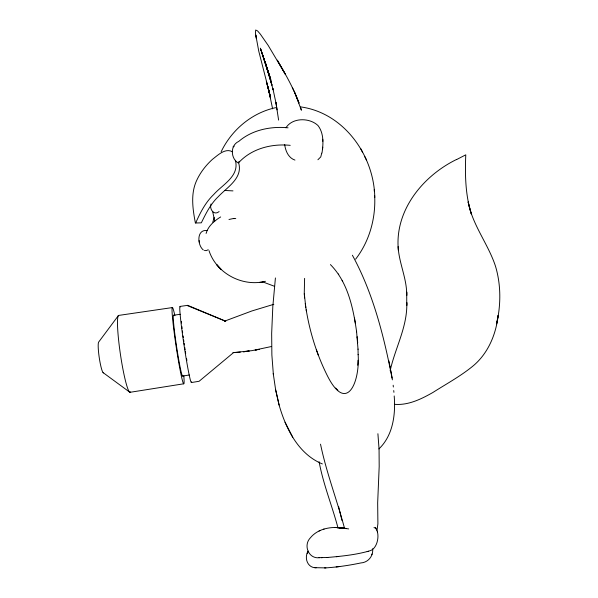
<?xml version="1.0" encoding="UTF-8"?>
<svg xmlns="http://www.w3.org/2000/svg" width="598" height="598" viewBox="0 0 598 598"><rect width="100%" height="100%" fill="white"/><g stroke="black" fill="none" stroke-linecap="round" stroke-linejoin="round"><path stroke-width="0.9" d="M305.81 307.536L304.262 293.416L304.606 278.376M374.647 195.583C375.895 218.091 369.474 241.286 355.616 259.188M358.127 354.465C360.123 381.928 346.608 415.251 326.747 374.498C315.781 352.237 308.628 328.093 305.242 303.515M357.768 365.251L358.038 360.228M372.681 548.755C373.429 556.08 368.181 562.494 360.803 562.957C348.866 565.446 336.756 567.218 324.579 567.965M321.986 152.998C323.428 143.916 323.929 133.279 318.031 125.595C309.742 117.567 292.452 117.358 285.956 127.785M322.569 149.201L322.658 148.311M322.703 147.818L322.763 147.183M275.416 277.958L272.808 306.662L271.664 333.4L271.873 355.048L273.361 374.393M377.039 530.374L377.899 523.736L377.667 502.851L379.184 466.522L379.065 449.188L377.906 433.722M211.027 204C209.143 208.926 213.957 215.983 219.115 211.587M321.739 153.155L320.767 156.9L317.904 159.756M390.15 370.79C395.129 347.887 407.619 326.672 406.782 302.491L406.737 305.578L406.715 292.145L406.722 295.547C407.029 278.825 399.135 263.516 398.126 247.034C395.839 208.889 423.788 175.371 456.678 159.412M212.783 222.172L214.181 217.47M371.844 554.69L372.001 554.04M206.101 233.452C208.119 226.066 214.376 220.797 220.662 216.947M239.604 161.303L238.079 162.873C230.656 158.522 229.983 145.232 238.774 141.397C252.207 129.841 270.767 126.111 288.057 127.808M308.232 551.109C304.083 557.142 307.028 567.24 315.034 567.726M221.14 151.772C231.598 129.93 251.863 112.76 275.708 107.67M172.463 307.559L118.494 315.445L98.812 341.869A15.675 1.973 81.6 0 0 99.403 358.665A15.675 1.973 81.6 0 0 103.633 372.771M378.9 448.941C393.028 435.456 395.712 414.534 394.202 395.951M232.413 151.75C225.237 147.743 217.829 155.226 212.417 159.36C206.026 165.175 200.577 172.119 196.899 179.968C190.418 193.348 192.691 208.784 195.352 222.807L195.666 223.009C200.203 212.776 205.398 202.453 213.673 194.574C222.434 184.543 239.738 176.246 235.358 160.286M238.677 162.686C251.571 148.566 271.664 143.468 290.217 145.344M233.071 146.839L234.199 146.159M233.594 352.566L199.112 381.277L191.48 382.526M208.224 249.74L206.295 250.622L204.434 250.517M344.171 528.169L335.366 527.466L343.97 528.124C332.211 526.21 318.315 528.094 310.362 537.841C302.992 545.369 308.643 559.317 319.646 557.665M456.461 159.644L465.775 154.83C464.945 174.706 465.349 195.038 471.388 214.159M265.437 281.299C242.556 287.167 216.356 273.406 209.008 250.637M320.416 530.381L319.055 531.002M224.377 321.223L251.952 310.938L273.817 304.307M326.889 557.53C341.338 556.267 355.997 554.869 369.96 550.773C377.943 548.538 380.433 532.893 375.185 527.862M367.763 551.498L368.495 551.281M367.202 551.655L367.905 551.453M323.63 529.185L324.071 529.058M271.305 346.548L252.072 350.63L232.921 352.663M259.36 349.344L255.122 350.122L256.609 349.852M234.85 218.651L235.776 218.494M182.584 376.082L189.327 374.991M183.736 383.796L129.93 392.318L103.043 372.584M180.058 306.423L187.705 305.339L225.715 321.231M173.487 315.236L180.23 314.294M336.166 566.949L339.694 566.515M336.33 556.723L338.715 556.461M259.644 282.391L262.387 282.114M224.452 190.448L232.981 190.882M234.394 352.588L240.336 352.11M325.91 567.891L314.623 567.666M327.779 557.486L319.018 557.65M195.666 223.009L201.332 222.83C205.876 213.561 210.578 203.933 218.27 196.675C227.337 186.98 243.663 177.845 238.408 162.073M337.922 527.511L334.85 527.466L343.783 528.086M321.447 557.702L322.06 557.717M394.613 404.323C408.352 405.466 421.284 399.068 432.9 392.475C446.138 384.036 460.056 376.501 472.285 366.589C487.781 354.151 496.004 334.768 498.141 315.363L496.594 323.869C500.989 304.958 501.087 284.85 495.48 266.177C488.177 243.984 472.532 225.192 468.129 201.9L471.359 214.039M336.532 527.496L335.934 527.473L341.974 527.87L339.26 527.6M340.703 527.713L345.218 528.333M340.292 527.713L339.761 527.653L342.348 527.929M348.664 528.909L344 528.221L346.339 528.669M373.952 527.653L374.849 527.78M315.662 567.823L316.065 567.883M300.57 106.893C343.857 112.753 374.124 155.413 374.789 197.534M343.566 528.139L345.726 528.535M207.424 230.589C196.436 228.772 197.168 245.113 203.305 249.971M274.19 286.18L262.559 281.837M187.533 305.66L225.7 321.261M294.956 160.085C288.4 157.947 285.493 150.875 284.678 144.552M322.352 463.936C298.395 454.151 285.851 428.587 279.109 405.07L275.626 389.747L273.226 373.451M330.41 264.578C347.939 282.293 353.194 307.992 356.625 331.845M335.627 388.035L337.87 390.3M338.453 273.981L338.73 274.437M352.386 255.219C373.391 293.663 384.163 337.085 392.393 379.857M292.751 437.273L285.022 422.21M342.161 280.357L342.661 281.352M301.362 110.114L294.889 92.982L299.045 103.11C293.439 88.018 285.396 73.995 277.278 60.151L285.597 74.69L268.128 45.336L260.302 34.093L257.589 30.947L255.675 30.012L255.451 33.271L258.74 51.077L270.064 95.359L266.342 81.291L270.49 98.109L268.016 86.822L272.613 108.836M364.72 156.534L366.604 160.286M360.729 148.618L362.575 152.311M292.31 87.465L294.919 93.049M344.433 527.997C336.966 499.928 326.426 472.704 320.521 444.172M316.32 349.613L318.315 355.227M270.094 77.149L260.369 48.184L270.087 77.546M260.885 49.686L270.558 79.37L262.26 53.835L272.015 85.215L265.363 62.506L273.196 89.857L272.86 88.467L275.962 102.923L278.616 120.108M270.348 77.979L271.103 80.483M301.317 109.98L300.667 107.752M214.742 221.215L212.731 211.849M337.975 527.847C332.099 505.691 323.279 484.358 319.1 461.708M341.966 520.477L338.595 506.491M275.626 389.747L279.109 405.07M390.464 368.689L388.842 360.788M392.131 378.071L390.815 370.551M354.457 318.106L355.429 323.54M354.547 318.607L354.636 319.093M306.176 309.846L306.348 310.818M277.098 109.853L275.857 102.295L275.962 102.923M199.127 240.598L199.403 242.347M255.996 36.68L255.75 35.118L256.273 38.459M357.163 336.689L357.268 337.661M356.558 331.292L358.03 349.314M393.17 385.232L393.357 387.003M393.731 390.554L393.918 392.325M377.525 532.257L377.465 531.51M357.694 342.901L357.245 337.377M304.285 293.805L304.606 297.968M374.221 189.633L374.363 191.614M322.815 140.65L322.86 141.307M322.733 139.259L322.793 140.179M398.111 246.608L398.335 250.33M358.023 349.053L358.135 354.749M191.629 381.793A38.504 1.749 81.5 0 1 184.049 345.225A38.504 1.749 81.5 0 1 180.394 306.946M186.89 360.437A30.737 1.398 81.5 0 1 186.591 358.763M185.694 353.44A30.737 1.398 81.5 0 1 185.395 351.587M185.118 349.837A30.737 1.398 81.5 0 1 184.737 347.378M184.363 344.911A30.737 1.398 81.5 0 1 184.117 343.259M183.878 341.608A30.737 1.398 81.5 0 1 183.638 339.97M183.302 337.541A30.737 1.398 81.5 0 1 183.078 335.949M182.652 332.712A30.737 1.398 81.5 0 1 182.427 330.963M182.121 328.452A30.737 1.398 81.5 0 1 181.897 326.545M181.508 323.062A30.737 1.398 81.5 0 1 181.358 321.492M182.741 375.955A30.775 1.622 81.5 0 1 176.492 346.033A30.775 1.622 81.5 0 1 173.667 315.288M183.81 375.776A38.549 2.026 81.5 0 1 180.387 371.403A38.549 2.026 81.5 0 1 172.702 319.698A38.549 2.026 81.5 0 1 174.885 315.744M130.618 391.899A38.922 4.037 81.6 0 1 121.028 358.277A38.922 4.037 81.6 0 1 118.494 315.445M228.967 219.503A34.587 11.31 -4.5 0 1 233.25 218.562M233.362 218.651A34.422 11.168 -4.6 0 1 234.603 218.427M307.731 552.081L307.23 553.262L307.731 552.081M249.045 351.078L243.491 351.781L249.045 351.078M375.993 528.236L375.469 527.974L375.993 528.236M221.013 269.354L216.887 264.817L221.013 269.354"/></g></svg>
